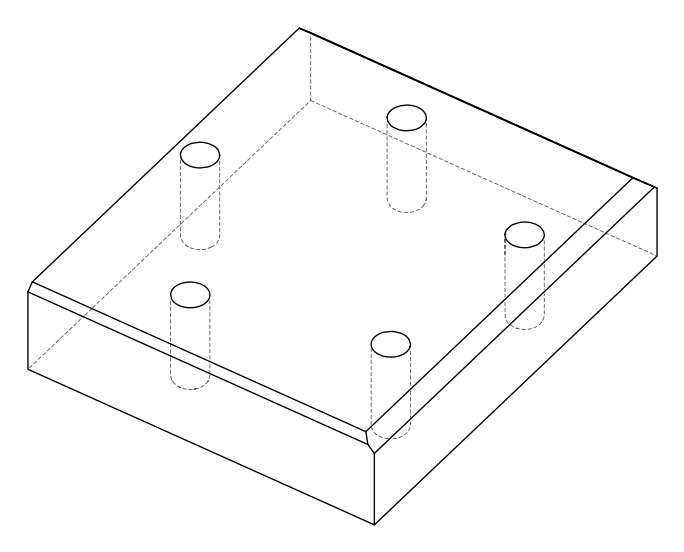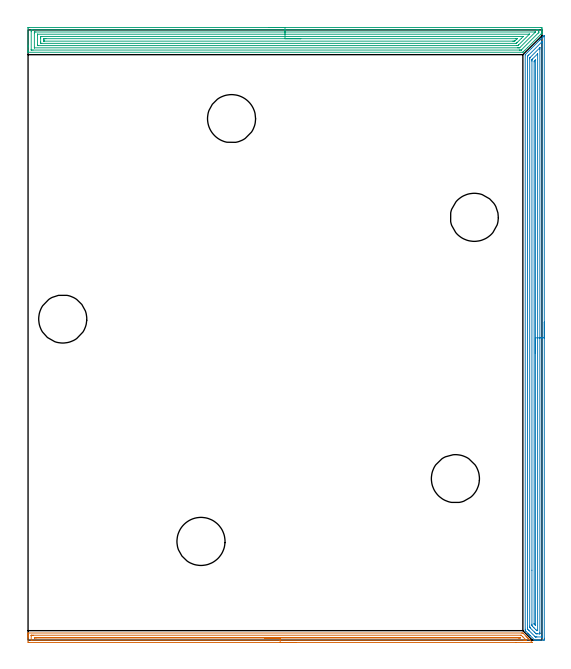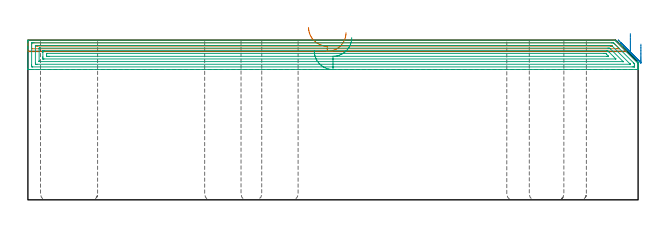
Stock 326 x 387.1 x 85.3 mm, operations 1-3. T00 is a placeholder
(PLAN: 8 operations, 1 tool changes, 58.2 min)
(1 AREA_MILL | FG_CHAMFER_SURFACE | UGT0205_001 | 7.76 min | 5828 mm3)
(2 AREA_MILL_1 | FG_CHAMFER_SURFACE_1 | UGT0205_001 | 15.24 min | 28177 mm3)
(3 AREA_MILL_2 | FG_CHAMFER_SURFACE_2 | UGT0205_001 | 15.7 min | 39344 mm3)
(4 MILL_THROUGH_HOLE_FROM_SOLID_MATERIAL | STEP1HOLE | NXT0201_007 | Circular | 3.9 min | 62020 mm3)
(5 MILL_THROUGH_HOLE_FROM_SOLID_MATERIAL_1 | STEP1HOLE_1 | NXT0201_007 | Circular | 3.9 min | 62019 mm3)
(6 MILL_THROUGH_HOLE_FROM_SOLID_MATERIAL_2 | STEP1HOLE_2 | NXT0201_007 | Circular | 3.9 min | 62016 mm3)
(7 MILL_THROUGH_HOLE_FROM_SOLID_MATERIAL_3 | STEP1HOLE_3 | NXT0201_007 | Circular | 3.9 min | 62028 mm3)
(8 MILL_THROUGH_HOLE_FROM_SOLID_MATERIAL_4 | STEP1HOLE_4 | NXT0201_007 | Circular | 3.9 min | 62012 mm3)
(TOOL UGT0205_001 | Chamfer Mill 20 x 3 x 45 deg. | D20 FL50 Z2)
(TOOL NXT0201_007 | ENDMILL 25mm [R216.25-25050GCK54P 1620] | D25 R3 FL54 Z5)
(OP 1 AREA_MILL)
G17 G21 G94 G90
T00 M6
G54
G17 G0 G90 X169.95 Y-1.5 S1061 M3
G43 Z95.3 H0
Z89.3
G94 G1 X169.912 Z88.428 F250.
X169.798 Z87.564
X169.609 Z86.712
X169.347 Z85.88
X169.013 Z85.074
X168.61 Z84.3
X168.141 Z83.564
X167.61 Z82.872
X167.021 Z82.229
X166.378 Z81.64
X165.686 Z81.109
X164.95 Z80.64
X164.176 Z80.237
X163.37 Z79.903
X162.538 Z79.641
X161.686 Z79.452
X160.822 Z79.338
X159.95 Z79.3
X0.608
X0.232 Y-1.497 Z79.301
X0.01 Y-1.492 Z79.304
X0. Y-1.127 Z79.669
Y1.5 Z82.294
Y2.058 Z82.854
Y2.376 Z83.172
Y2.934 Z83.729
Y3.252 Z84.046
Y3.888 Z84.687
Y4.229 Z85.029
X0.002 Y4.366 Z85.159
X0.01 Y4.498 Z85.288
X0.162 Y4.5 Z85.3
X313.043
X313.901 Y4.493 Z85.293
X313.935 Y4.463 Z85.262
X314.274 Y4.127 Z84.925
X315.889 Y2.512 Z83.31
X316.026 Y2.376 Z83.172
X316.167 Y2.234 Z83.032
X316.319 Y2.083 Z82.88
X316.464 Y1.938 Z82.733
X316.613 Y1.788 Z82.585
X316.748 Y1.653 Z82.45
X316.9 Y1.502 Z82.298
X317.06 Y1.341 Z82.139
X317.178 Y1.223 Z82.021
X317.341 Y1.062 Z81.857
X317.506 Y0.895 Z81.693
X317.699 Y0.702 Z81.501
X319.833 Y-1.432 Z79.366
X319.887 Y-1.487 Z79.311
X319.888 Y-1.496 Z79.302
X319.887 Y-1.499 Z79.299
X309.57 Y-1.5 Z79.3
X159.95
Y-0.086 Z80.714
X2.394 Y-0.085 Z80.715
X2.223 Y-0.084 Z80.716
X2.047 Y-0.08 Z80.72
X2.011 Y-0.079 Z80.721
X2.006 Y-0.055 Z80.745
X2.004 Y-0.026 Z80.774
X2.001 Y0.134 Z80.934
X2. Y2.762 Z83.562
X2.002 Y2.891 Z83.691
X2.005 Y2.994 Z83.794
X2.01 Y3.061 Z83.861
X2.017 Y3.079 Z83.879
X2.033 Y3.08 Z83.88
X2.394 Y3.085 Z83.885
X2.563
X3.287 Y3.086 Z83.886
X312.32 Y3.085 Z83.885
X312.681 Y3.081 Z83.881
X312.857 Y3.079 Z83.879
X313.043 Y2.902 Z83.702
X313.574 Y2.376 Z83.176
X313.935 Y2.015 Z82.815
X315.721 Y0.228 Z81.028
X315.962 Y-0.021 Z80.779
X316.009 Y-0.07 Z80.73
X315.937 Y-0.079 Z80.721
X315.721 Y-0.083 Z80.717
X315.551 Y-0.085 Z80.715
X314.828 Y-0.086 Z80.714
X314.659
X159.95
Y1.328 Z82.128
X5.072 Y1.329 Z82.129
X4.352 Y1.33 Z82.13
X4.179 Y1.332 Z82.132
X4.014 Y1.335 Z82.135
X4.01 Y1.5 Z82.3
X4.012 Y1.664 Z82.464
X5.072 Y1.671 Z82.471
X311.257
X311.432 Y1.67 Z82.47
X311.781 Y1.666 Z82.466
X311.824 Y1.664 Z82.464
X311.836 Y1.657 Z82.457
X311.862 Y1.636 Z82.436
X311.909 Y1.591 Z82.391
X312. Y1.5 Z82.3
X312.15 Y1.345 Z82.145
X312.151 Y1.333 Z82.133
X312.15 Y1.332 Z82.132
X311.432 Y1.329 Z82.129
X311.257
X159.95 Y1.328 Z82.128
X159.078 Z82.167
X158.213 Z82.28
X157.362 Z82.469
X156.53 Z82.732
X155.724 Z83.065
X154.95 Z83.468
X154.214 Z83.937
X153.522 Z84.468
X152.879 Z85.057
X152.29 Z85.701
X151.758 Z86.393
X151.29 Z87.128
X150.887 Z87.902
X150.553 Z88.708
X150.291 Z89.54
X150.102 Z90.392
X149.988 Z91.257
X149.95 Z92.128
G0 Z95.3
M5
M2
(OP 2 AREA_MILL_1)
G17 G21 G94 G90
T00 M6
G54
G17 G0 G90 X327.5 Y201.75 S1061 M3
G43 Z95.3 H0
Z83.2
G94 G1 Y201.712 Z82.328 F250.
Y201.598 Z81.464
Y201.409 Z80.612
Y201.147 Z79.78
Y200.813 Z78.974
Y200.41 Z78.2
Y199.942 Z77.464
Y199.41 Z76.772
Y198.821 Z76.129
Y198.178 Z75.54
Y197.486 Z75.008
Y196.75 Z74.54
Y195.976 Z74.137
Y195.17 Z73.803
Y194.338 Z73.541
Y193.486 Z73.352
Y192.622 Z73.238
Y191.75 Z73.2
Y1.139
X327.499 Y0.615 Z73.201
X327.496 Y0.25 Z73.202
X327.493 Y0.01 Z73.204
X327.138 Y0. Z73.558
X324.513 Z76.181
X323.968 Z76.729
X323.638 Z77.058
X323.093 Z77.603
X322.763 Z77.932
X321.78 Z78.919
X321.45 Y0.008 Z79.249
X321.402 Y0.009 Z79.297
X321.231 Y0.169 Z79.469
X318.551 Y2.848 Z82.147
X318.387 Y3.01 Z82.308
X318.23 Y3.168 Z82.467
X318.104 Y3.295 Z82.594
X317.95 Y3.448 Z82.745
X317.802 Y3.597 Z82.896
X317.658 Y3.741 Z83.04
X317.512 Y3.886 Z83.183
X317.373 Y4.026 Z83.325
X317.211 Y4.188 Z83.487
X317.075 Y4.323 Z83.621
X315.762 Y5.637 Z84.935
X315.429 Y5.974 Z85.271
X315.407 Y5.999 Z85.293
X315.4 Y6.867 Z85.3
Y371.274
X315.404 Y371.395 Z85.289
X315.474 Y371.475 Z85.223
X319.262 Y375.262 Z81.437
X324.513 Y380.515 Z76.183
X324.651 Y380.652 Z76.047
X324.809 Y380.81 Z75.888
X324.95 Y380.953 Z75.745
X325.097 Y381.098 Z75.6
X325.238 Y381.239 Z75.46
X325.388 Y381.39 Z75.307
X325.544 Y381.545 Z75.154
X325.667 Y381.668 Z75.031
X325.825 Y381.828 Z74.869
X326.345 Y382.345 Z74.355
X326.586 Y382.587 Z74.112
X326.7 Y382.702 Z73.996
X327.276 Y383.277 Z73.423
X327.387 Y383.388 Z73.311
X327.483 Y383.48 Z73.215
X327.494 Y383.483 Z73.204
X327.499 Y383.48 Z73.199
X327.5 Y191.75 Z73.2
X326.086 Z74.614
Y2.583 Z74.615
X326.084 Y2.402 Z74.616
X326.08 Y2.046 Z74.62
X326.079 Y2.011 Z74.621
X326.017 Y2.007 Z74.683
X325.912 Y2.003 Z74.788
X325.781 Y2. Z74.919
X322.763 Y2.001 Z77.937
X322.278 Y2.003 Z78.422
X321.888 Y2.01 Z78.812
X321.836 Y2.025 Z78.864
X321.782 Y2.076 Z78.918
X321.671 Y2.182 Z79.029
X321.448 Y2.402 Z79.252
X317.875 Y5.974 Z82.825
X317.512 Y6.339 Z83.188
X316.991 Y6.867 Z83.709
X316.821 Y7.051 Z83.879
X316.819 Y7.224 Z83.881
X316.815 Y7.579 Z83.885
Y370.199
X316.816 Y370.29 Z83.884
X316.818 Y370.334 Z83.882
X316.821 Y370.353 Z83.879
X316.839 Y370.381 Z83.861
X317.176 Y370.724 Z83.524
X317.512 Y371.062 Z83.188
X317.617 Y371.167 Z83.083
X325.762 Y379.312 Z74.938
X325.864 Y379.412 Z74.836
X326.019 Y379.561 Z74.681
X326.076 Y379.615 Z74.624
X326.081 Y379.498 Z74.619
X326.084 Y379.312 Z74.616
X326.085 Y379.128 Z74.615
X326.086 Y378.6 Z74.614
Y191.75
X324.672 Z76.028
Y4.919
X324.669 Y4.188 Z76.031
X324.667 Y4.031 Z76.033
X324.665 Y4.012 Z76.035
X324.65 Y4.008 Z76.05
X324.605 Y4.004 Z76.095
X324.513 Y4.001 Z76.187
X322.946 Z77.754
X322.763 Y4.004 Z77.937
X322.579 Y4.01 Z78.121
X322.279 Y4.032 Z78.421
X322.115 Y4.188 Z78.585
X321.888 Y4.413 Z78.812
X321.218 Y5.081 Z79.482
X318.539 Y7.761 Z82.161
X318.387 Y7.913 Z82.313
X318.298 Y8.006 Z82.402
X318.255 Y8.055 Z82.445
X318.235 Y8.079 Z82.465
X318.234 Y8.168 Z82.466
X318.23 Y8.492 Z82.47
X318.229 Y8.654 Z82.471
X318.228 Y8.816 Z82.472
X318.229 Y368.756 Z82.471
X318.231 Y369.122 Z82.469
X318.234 Y369.304 Z82.466
X318.235 Y369.322 Z82.465
X318.25 Y369.341 Z82.45
X318.289 Y369.386 Z82.411
X318.386 Y369.487 Z82.314
X324.575 Y375.676 Z76.125
X324.641 Y375.739 Z76.059
X324.654 Y375.747 Z76.046
X324.665 Y375.75 Z76.035
X324.666 Y375.739 Z76.034
X324.67 Y375.634 Z76.03
X324.671 Y375.578 Z76.029
X324.672 Y374.846 Z76.028
Y191.75
X323.257 Z77.443
Y6.194
X323.254 Y6.06 Z77.446
X323.251 Y6.019 Z77.449
X323.249 Y6.01 Z77.451
X323.24 Y6.007 Z77.46
X323.187 Y6.004 Z77.513
X322.763 Y6.008 Z77.937
X322.753 Y6.009 Z77.947
X322.201 Y6.547 Z78.499
X320.988 Y7.761 Z79.712
X320.137 Y8.612 Z80.563
X320.098 Y8.654 Z80.602
X319.65 Y9.152 Z81.05
X319.646 Y9.547 Z81.054
X319.644 Y10.051 Z81.056
X319.643 Y44.307 Z81.057
Y367.312
X319.645 Y367.701 Z81.055
X319.649 Y368.199 Z81.051
X319.655 Y368.294 Z81.045
X319.716 Y368.359 Z80.984
X319.944 Y368.594 Z80.756
X323.136 Y371.786 Z77.564
X323.198 Y371.847 Z77.502
X323.241 Y371.884 Z77.459
X323.25 Y371.889 Z77.45
X323.251 Y371.882 Z77.449
X323.255 Y371.845 Z77.445
X323.257 Y371.786 Z77.443
Y191.75
X321.843 Z78.857
Y9.547
X321.839 Y9.395 Z78.861
X321.836 Y9.374 Z78.864
X321.818 Y9.386 Z78.882
X321.792 Y9.408 Z78.908
X321.205 Y9.995 Z79.495
X321.123 Y10.082 Z79.577
X321.064 Y10.149 Z79.636
X321.061 Y10.195 Z79.639
X321.057 Y10.394 Z79.643
Y10.44
Y366.837
X321.064 Y367.241 Z79.636
X321.259 Y367.45 Z79.441
X321.5 Y367.701 Z79.2
X321.598 Y367.8 Z79.102
X321.697 Y367.895 Z79.003
X321.799 Y367.989 Z78.901
X321.836 Y368.011 Z78.864
X321.842 Y367.747 Z78.858
X321.843 Y367.701 Z78.857
Y191.75
Y190.878 Z78.895
Y190.014 Z79.009
Y189.162 Z79.198
Y188.33 Z79.46
Y187.524 Z79.794
Y186.75 Z80.197
Y186.014 Z80.665
Y185.322 Z81.196
Y184.679 Z81.786
Y184.09 Z82.429
Y183.558 Z83.121
Y183.09 Z83.857
Y182.687 Z84.631
Y182.353 Z85.437
Y182.091 Z86.269
Y181.902 Z87.12
Y181.788 Z87.985
Y181.75 Z88.857
G0 Z95.3
M5
M2
(OP 3 AREA_MILL_2)
G17 G21 G94 G90
T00 M6
G54
G17 G0 G90 X153. Y388.6 S1061 M3
G43 Z95.3 H0
Z79.6
G94 G1 X153.038 Z78.728 F250.
X153.152 Z77.863
X153.341 Z77.012
X153.603 Z76.18
X153.937 Z75.374
X154.34 Z74.6
X154.808 Z73.864
X155.34 Z73.172
X155.929 Z72.529
X156.572 Z71.939
X157.264 Z71.408
X158. Z70.94
X158.774 Z70.537
X159.58 Z70.203
X160.412 Z69.941
X161.264 Z69.752
X162.128 Z69.638
X163. Z69.6
X325.397 Y388.599 Z69.601
X325.792 Y388.595
X325.99 Y388.591 Z69.604
X326. Y388.207 Z69.987
Y387.638 Z70.558
Y387.33 Z70.866
Y386.761 Z71.435
Y386.452 Z71.743
Y385.835 Z72.364
Y385.38 Z72.819
Y385.148 Z73.045
X325.999 Y385.005 Z73.184
X325.995 Y384.995 Z73.193
X325.988 Y384.983 Z73.206
X325.843 Y384.842 Z73.356
X325.7 Y384.698 Z73.498
X325.56 Y384.559 Z73.639
X325.397 Y384.396 Z73.802
X325.261 Y384.259 Z73.937
X316.93 Y375.93 Z82.27
X315.171 Y374.17 Z84.028
X314.243 Y373.242 Z84.956
X313.966 Y372.967 Z85.23
X313.894 Y372.904 Z85.289
X313.797 Y372.9 Z85.3
X0.157
X0.01 Y372.902 Z85.288
X0.003 Y373.036 Z85.156
X0. Y373.177 Z85.022
Y373.553 Z84.646
Y374.17 Z84.024
Y376.234 Z81.964
Y376.802 Z81.393
Y377.395 Z80.8
Y388.207 Z69.99
X0.003 Y388.494 Z69.703
X0.01 Y388.592 Z69.605
X0.11 Y388.599 Z69.599
X0.603 Y388.6 Z69.6
X163.
Y387.186 Z71.014
X322.866
X323.612 Y387.185 Z71.015
X323.761 Y387.184 Z71.016
X323.958 Y387.179 Z71.021
X323.991 Y387.171 Z71.029
X323.995 Y387.146 Z71.054
X323.997 Y387.118 Z71.082
X323.999 Y386.949 Z71.251
X324. Y386.452 Z71.748
X323.999 Y386.072 Z72.128
X323.993 Y385.575 Z72.625
X323.99 Y385.481 Z72.719
X323.978 Y385.439 Z72.761
X323.951 Y385.408 Z72.792
X323.869 Y385.322 Z72.878
X323.612 Y385.062 Z73.138
X313.254 Y374.705 Z83.495
X312.905 Y374.36 Z83.84
X312.862 Y374.324 Z83.876
X312.83 Y374.321 Z83.879
X312.755 Y374.317 Z83.883
X312.012 Y374.314 Z83.886
X311.866
X3.134
X2.388 Y374.315 Z83.885
X2.239 Y374.317 Z83.883
X2.042 Y374.321 Z83.879
X2.009 Y374.329 Z83.871
X2.005 Y374.355 Z83.845
X2.003 Y374.382 Z83.818
X2. Y374.551 Z83.649
Y385.956 Z72.244
X2.003 Y386.452 Z71.748
X2.008 Y386.826 Z71.374
X2.024 Y387.179 Z71.021
X2.388 Y387.184 Z71.016
X2.535 Y387.185 Z71.015
X163. Y387.186 Z71.014
Y385.772 Z72.428
X321.628 Y385.771 Z72.429
X321.701 Y385.77 Z72.43
X321.828 Y385.766 Z72.434
X321.849 Y385.765 Z72.435
X321.84 Y385.747 Z72.453
X321.828 Y385.729 Z72.471
X321.751 Y385.65 Z72.55
X321.676 Y385.575 Z72.625
X312.012 Y375.912 Z82.288
X311.832 Y375.743 Z82.457
X311.666 Y375.736 Z82.464
X311.318 Y375.73 Z82.47
X311.12 Y375.729 Z82.471
X310.428 Y375.728 Z82.472
X4.106 Y375.729 Z82.471
X4.053 Y375.731 Z82.469
X4.02 Y375.735 Z82.465
X4.01 Y375.738 Z82.462
X4.008 Y375.756 Z82.444
X4.002 Y375.925 Z82.275
X4. Y376.094 Z82.106
Y384.867 Z73.333
X4.002 Y385.575 Z72.625
X4.005 Y385.74 Z72.46
X4.01 Y385.763 Z72.437
X4.025 Y385.765 Z72.435
X4.073 Y385.769 Z72.431
X4.172 Y385.77 Z72.43
X4.865 Y385.772 Z72.428
X163.
Y384.357 Z73.843
X317.871
X317.965 Y384.356 Z73.844
X317.993 Y384.354 Z73.846
X317.995 Y384.352 Z73.848
X317.994 Y384.348 Z73.852
X317.967 Y384.317 Z73.883
X317.928 Y384.277 Z73.923
X317.862 Y384.21 Z73.99
X311.226 Y377.575 Z80.625
X311.12 Y377.471 Z80.729
X310.888 Y377.248 Z80.952
X310.768 Y377.149 Z81.051
X310.228 Y377.145 Z81.055
X309.881 Y377.143 Z81.057
X6.503
X6.128 Y377.144 Z81.056
X6.054 Y377.145 Z81.055
X6.022 Y377.149 Z81.051
X6.01 Y377.151 Z81.049
X6.008 Y377.17 Z81.03
X6.004 Y377.263 Z80.937
X6. Y377.637 Z80.563
Y383.821 Z74.379
X6.003 Y384.238 Z73.962
X6.007 Y384.341 Z73.859
X6.01 Y384.349 Z73.851
X6.019 Y384.352 Z73.848
X6.055 Y384.355 Z73.845
X6.121 Y384.357 Z73.843
X163.
Y382.943 Z75.257
X313.797
X314.02 Y382.939 Z75.261
X314.117 Y382.936 Z75.264
X314.105 Y382.915 Z75.285
X314.075 Y382.88 Z75.32
X313.972 Y382.771 Z75.429
X312.905 Y381.703 Z76.497
X310.434 Y379.232 Z78.968
X310.228 Y379.026 Z79.174
X309.989 Y378.792 Z79.408
X309.767 Y378.577 Z79.623
X309.749 Y378.564 Z79.636
X309.725 Y378.561 Z79.639
X309.67 Y378.559 Z79.641
X309.559 Y378.557 Z79.643
X309.336
X8.634
X8.188 Y378.559 Z79.641
X8.076 Y378.561 Z79.639
X8.023 Y378.564 Z79.636
X8.01 Y378.569 Z79.631
X8.007 Y378.589 Z79.611
X8.004 Y378.697 Z79.503
X8. Y379.18 Z79.02
Y379.434 Z78.766
Y381.812 Z76.388
Y382.066 Z76.134
X8.002 Y382.687 Z75.513
X8.008 Y382.896 Z75.304
X8.01 Y382.929 Z75.271
X8.024 Y382.936 Z75.264
X8.077 Y382.939 Z75.261
X8.188 Y382.941 Z75.259
X8.634 Y382.943 Z75.257
X163.
Y381.529 Z76.671
X309.336
X309.883 Y381.527 Z76.673
X310.185 Y381.523 Z76.677
X310.228 Y381.522 Z76.678
X310.252 Y381.51 Z76.69
X310.243 Y381.497 Z76.703
X310.228 Y381.477 Z76.723
X309.198 Y380.446 Z77.754
X309.061 Y380.311 Z77.889
X308.75 Y380.009 Z78.191
X308.699 Y379.978 Z78.222
X308.616 Y379.976 Z78.224
X308.443 Y379.974 Z78.226
X307.897 Y379.971 Z78.229
X307.551
X10.418 Y379.972 Z78.228
X10.072 Y379.974 Z78.226
X10.027 Y379.976 Z78.224
X10.01 Y379.978 Z78.222
X10.008 Y379.992 Z78.208
X10.003 Y380.065 Z78.135
X10.001 Y380.174 Z78.026
X10. Y380.311 Z77.889
Y380.723 Z77.477
X10.001 Y381.189 Z77.011
X10.003 Y381.394 Z76.806
X10.008 Y381.497 Z76.703
X10.01 Y381.518 Z76.682
X10.026 Y381.522 Z76.678
X10.076 Y381.525 Z76.675
X10.418 Y381.528 Z76.672
X10.965 Y381.529 Z76.671
X11.311
X163.
X163.872 Z76.709
X164.736 Z76.823
X165.588 Z77.012
X166.42 Z77.274
X167.226 Z77.608
X168. Z78.011
X168.736 Z78.479
X169.428 Z79.011
X170.071 Z79.6
X170.66 Z80.243
X171.192 Z80.935
X171.66 Z81.671
X172.063 Z82.445
X172.397 Z83.251
X172.659 Z84.083
X172.848 Z84.935
X172.962 Z85.799
X173. Z86.671
G0 Z95.3
M5
M2
